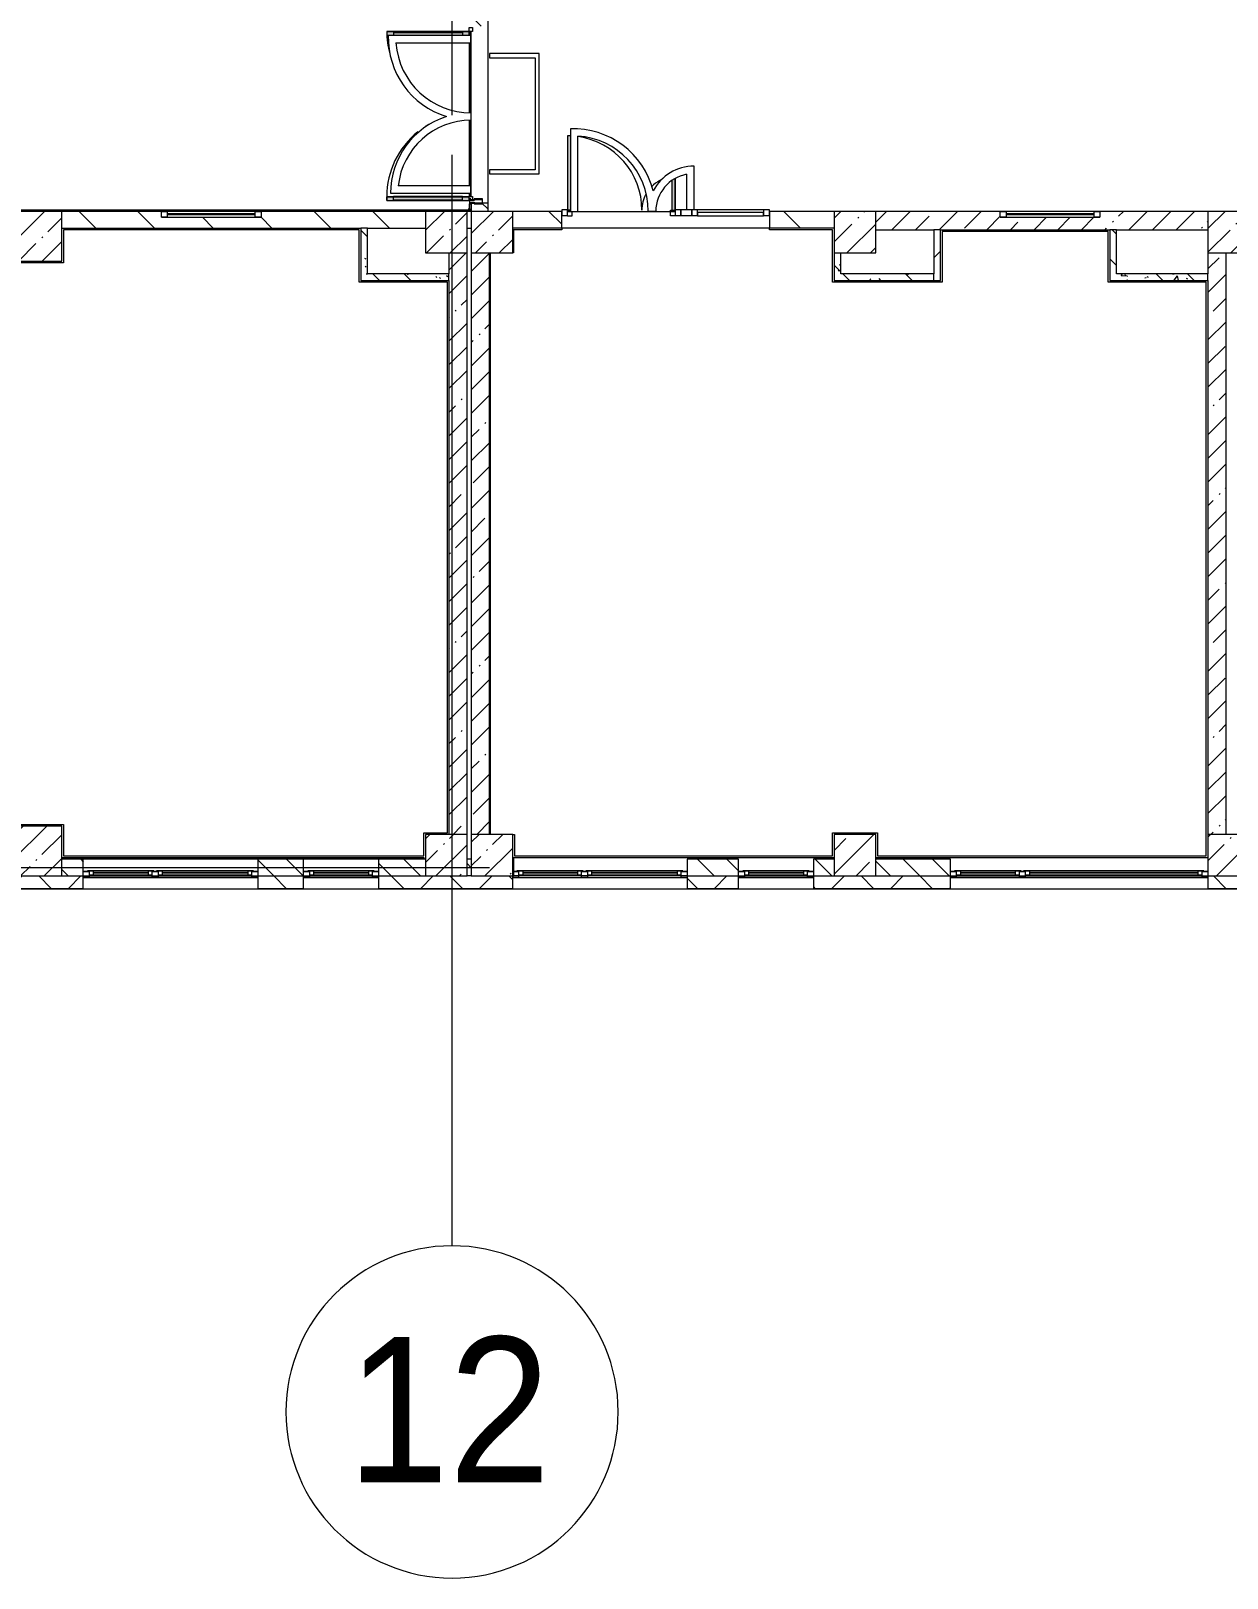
# Model space of a CAD drawing. Header units: millimetres. Extents: x 81773 to 282675, y -8553 to 29000.
# Drawn here: x 181043 to 195443, y -8553 to 10073 of the extents above; entities that cross this region are included whole.
import ezdxf

# ---------------------------------------------------------------- set-up
doc = ezdxf.new("R2010")
doc.units = ezdxf.units.MM
doc.linetypes.add('Осевая', pattern=[3175, 635, -476.25, 1587.5, -476.25])
for name, color, linetype, lineweight, true_color in [('A-DETL-GENF-6', 7, 'Continuous', 5, 0xaaaaaa), ('A-DETL-GENF-7', 7, 'Continuous', 5, 0xe2e2e2), ('A-DOOR-4', 7, 'Continuous', 5, 0xe2e2e2), ('A-DOOR-5', 7, 'Continuous', 5, 0xaaaaaa), ('A-FLOR-3', 7, 'Continuous', 5, 0xaaaaaa), ('I-WALL-6', 7, 'Continuous', 5, 0x787878)]:
    doc.layers.add(name, color=color, linetype=linetype, lineweight=lineweight, true_color=true_color)
for name, color, linetype, lineweight in [('A-GLAZ-3', 7, 'Continuous', 5), ('A-GLAZ-CURT-2', 7, 'Continuous', 5), ('A-GLAZ-CWMG-2', 7, 'Continuous', 5), ('A-WALL', 7, 'Continuous', 9), ('A-WALL-2', 7, 'Continuous', 5), ('I-WALL-4', 7, 'Continuous', 5), ('S-COLS-2', 7, 'Continuous', 5), ('Оси', 7, 'Continuous', 9), ('Оси-1', 7, 'Continuous', 20), ('Оси-2', 7, 'Осевая', 9)]:
    doc.layers.add(name, color=color, linetype=linetype, lineweight=lineweight)
doc.styles.add('Arial_1', font='arial.ttf', dxfattribs={"width": 0.9, "height": 1750})
pattern_1 = [(45, (147802.7, 0), (-285.123, 285.123), []), (45, (148087.8, 0), (-285.123, 285.123), [504.031, -100.806, 16.764, -84.042])]
pattern_2 = [(135, (147802.7, 0), (-377.171, -377.171), [533.4, -88.9, 17.78, -88.9]), (135, (147802.7, 376.94), (-377.171, -377.171), []), (50, (147802.7, 0), (637.6445, -55.7866), [66.675, -733.425]), (355, (147802.7, 0), (-123.349, 668.699), [53.34, -586.74]), (100.451, (147855.8, -4.65), (514.299, 612.908), [56.665, -623.315]), (46.184, (147802.7, 177.8), (948.776, -147.15), [100.012, -1100.137]), (96.636, (147881.8, 165.5), (830.909, 865.997), [84.998, -934.973]), (351.184, (147802.7, 177.8), (830.918, 865.988), [80.01, -880.11]), (21, (147891.6, 133.35), (530.6506, -357.928), [66.675, -733.425]), (326, (147891.6, 133.35), (216.308, 644.6585), [53.34, -586.74]), (71.451, (147935.8, 103.5), (746.9596, 286.724), [56.665, -623.315]), (37.5, (147802.7, 0), (10.8105, 295.9426), [16.764, -562.864, 16.764, -578.866, -588.962]), (37.5, (147802.7, 0), (10.8105, 295.9426), [-1175.258, 16.764, -572.198]), (7.5, (147802.7, 0), (233.8692, 350.6318), [16.764, -322.834, 16.764, -549.529, -224.472]), (7.5, (147802.7, 0), (233.8692, 350.6318), [-905.891, 16.764, -207.708]), (327.5, (147604.45, 0), (474.5678, -20.0513), [16.764, -205.486, 16.764, -676.656, -920.115]), (327.5, (147604.45, 0), (474.5678, -20.0513), [-915.67, 16.764, -903.351]), (317.5, (147515.55, 0), (518.452, 88.9934), [16.764, -272.161, 16.764, -443.738, -653.415]), (317.5, (147515.55, 0), (518.452, 88.9934), [-749.427, 16.764, -636.651])]
pattern_3 = [(135, (147802.7, 0), (-353.5534, -353.5534), [])]

# ---------------------------------------------------------------- blocks, each defined once
blk = doc.blocks.new('BSC_Колонна _Прямоугольная - 500х500-23286270-3_3_3_птичка')
at = {"layer": 'S-COLS-2'}
h = blk.add_hatch(dxfattribs=at)
h.set_pattern_fill('FP_59', color=256, style=0, pattern_type=2)
h.set_pattern_definition([(45, (-38790, -7650), (-285.123, 285.123), []), (45, (-38504.88, -7650), (-285.123, 285.123), [504.031, -100.806, 16.764, -84.042])])
h.paths.add_polyline_path([(-250, -250), (250, -250), (250, 250), (-250, 250), (-250, -229)])
for p, q in [((250, 250), (-250, 250)), ((-250, 250), (-250, -250)), ((250, -250), (250, 250)), ((-250, -250), (250, -250))]:
    blk.add_line(p, q, dxfattribs=at)
blk = doc.blocks.new('BSC_Колонна _Прямоугольная - 500х500-V99-3_3_3_птичка')
at = {"layer": 'S-COLS-2'}
h = blk.add_hatch(dxfattribs=at)
h.set_pattern_fill('FP_60', color=256, style=0, pattern_type=2)
h.set_pattern_definition([(45, (-43160, -7650), (-285.123, 285.123), []), (45, (-42874.88, -7650), (-285.123, 285.123), [504.031, -100.806, 16.764, -84.042])])
h.paths.add_polyline_path([(-250, -250), (250, -250), (250, 250), (-250, 250)])
for p, q in [((250, 250), (-250, 250)), ((-250, 250), (-250, -250)), ((250, -250), (250, 250)), ((-250, -250), (250, -250))]:
    blk.add_line(p, q, dxfattribs=at)
blk = doc.blocks.new('BSC_Колонна _Прямоугольная - 500х500-V100-3_3_3_птичка')
at = {"layer": 'S-COLS-2'}
h = blk.add_hatch(dxfattribs=at)
h.set_pattern_fill('FP_61', color=256, style=0, pattern_type=2)
h.set_pattern_definition([(45, (-47660, -7650), (-285.123, 285.123), []), (45, (-47374.88, -7650), (-285.123, 285.123), [504.031, -100.806, 16.764, -84.042])])
h.paths.add_polyline_path([(-250, -250), (250, -250), (250, 250), (-250, 250)])
for p, q in [((250, 250), (-250, 250)), ((-250, 250), (-250, -250)), ((250, -250), (250, 250)), ((-250, -250), (250, -250))]:
    blk.add_line(p, q, dxfattribs=at)
blk = doc.blocks.new('BSC_Колонна _Прямоугольная - 500х500-V105-3_3_3_птичка')
at = {"layer": 'S-COLS-2'}
h = blk.add_hatch(dxfattribs=at)
h.set_pattern_fill('FP_66', color=256, style=0, pattern_type=2)
h.set_pattern_definition([(45, (-38790, -150), (-285.123, 285.123), []), (45, (-38504.88, -150), (-285.123, 285.123), [504.031, -100.806, 16.764, -84.042])])
h.paths.add_polyline_path([(-250, -250), (250, -250), (250, 250), (-250, 250)])
for p, q in [((250, 250), (-250, 250)), ((-250, 250), (-250, -250)), ((250, -250), (250, 250)), ((-250, -250), (250, -250))]:
    blk.add_line(p, q, dxfattribs=at)
blk = doc.blocks.new('BSC_Колонна _Прямоугольная - 500х500-V106-3_3_3_птичка')
at = {"layer": 'S-COLS-2'}
h = blk.add_hatch(dxfattribs=at)
h.set_pattern_fill('FP_67', color=256, style=0, pattern_type=2)
h.set_pattern_definition([(45, (-43160, -150), (-285.123, 285.123), []), (45, (-42874.88, -150), (-285.123, 285.123), [504.031, -100.806, 16.764, -84.042])])
h.paths.add_polyline_path([(-250, -250), (250, -250), (250, 250), (-250, 250)])
for p, q in [((250, 250), (-250, 250)), ((-250, 250), (-250, -250)), ((250, -250), (250, 250)), ((-250, -250), (250, -250))]:
    blk.add_line(p, q, dxfattribs=at)
blk = doc.blocks.new('BSC_Колонна _Прямоугольная - 500х500-V107-3_3_3_птичка')
at = {"layer": 'S-COLS-2'}
h = blk.add_hatch(dxfattribs=at)
h.set_pattern_fill('FP_68', color=256, style=0, pattern_type=2)
h.set_pattern_definition([(45, (-47660, -150), (-285.123, 285.123), []), (45, (-47374.88, -150), (-285.123, 285.123), [504.031, -100.806, 16.764, -84.042])])
h.paths.add_polyline_path([(-250, -250), (250, -250), (250, 250), (-250, 250)])
for p, q in [((250, 250), (-250, 250)), ((-250, 250), (-250, -250)), ((250, -250), (250, 250)), ((-250, -250), (250, -250))]:
    blk.add_line(p, q, dxfattribs=at)
blk = doc.blocks.new('BSC_Колонна _Прямоугольная - 600х600-V123-3_3_3_птичка')
at = {"layer": 'S-COLS-2'}
h = blk.add_hatch(dxfattribs=at)
h.set_pattern_fill('FP_91', color=256, style=0, pattern_type=2)
h.set_pattern_definition([(45, (-33310, -7600), (-285.123, 285.123), []), (45, (-33024.88, -7600), (-285.123, 285.123), [504.031, -100.806, 16.764, -84.042])])
h.paths.add_polyline_path([(-300, -300), (300, -300), (300, 300), (-300, 300), (-300, -179)])
for p, q in [((300, 300), (-300, 300)), ((-300, 300), (-300, -300)), ((300, -300), (300, 300)), ((-300, -300), (300, -300))]:
    blk.add_line(p, q, dxfattribs=at)
blk = doc.blocks.new('BSC_Колонна _Прямоугольная - 600х600-V124-3_3_3_птичка')
at = {"layer": 'S-COLS-2'}
h = blk.add_hatch(dxfattribs=at)
h.set_pattern_fill('FP_92', color=256, style=0, pattern_type=2)
h.set_pattern_definition([(45, (-33310, -200), (-285.123, 285.123), []), (45, (-33024.88, -200), (-285.123, 285.123), [504.031, -100.806, 16.764, -84.042])])
h.paths.add_polyline_path([(-300, -300), (300, -300), (300, 300), (-300, 300), (-300, 121)])
for p, q in [((300, 300), (-300, 300)), ((-300, 300), (-300, -300)), ((300, -300), (300, 300)), ((-300, -300), (300, -300))]:
    blk.add_line(p, q, dxfattribs=at)
blk = doc.blocks.new('120_Окно_СКБ_2Ст - 120_Окно_СКБ_2Ст 2100х2400 _мал створка справа_-22446225-3_3_3_птичка')
at = {"layer": 'A-GLAZ-3'}
for p, q in [((-1050, -127), (-1050, -57)), ((-1050, -57), (-980, -57)), ((1050, -57), (-1050, -57)), ((-980, -127), (-1050, -127)), ((-1050, -127), (-1000, -127)), ((-980, -127), (-1000, -127)), ((-1000, -127), (-1000, -137)), ((-1000, -137), (170, -137)), ((170, -137), (-1000, -137)), ((-980, -57), (-980, -127)), ((150, -87), (-980, -87)), ((-980, -87), (-980, -127)), ((-930, -137), (-930, -87)), ((-930, -107), (100, -107)), ((100, -117), (-930, -117)), ((100, -137), (100, -87)), ((150, -127), (150, -57)), ((150, -57), (220, -57)), ((150, -127), (150, -87)), ((220, -127), (150, -127)), ((170, -127), (150, -127)), ((170, -127), (200, -127)), ((170, -137), (170, -127)), ((220, -127), (200, -127)), ((200, -127), (200, -137)), ((200, -137), (1000, -137)), ((1000, -137), (200, -137)), ((220, -57), (220, -127)), ((980, -87), (220, -87)), ((220, -87), (220, -127)), ((270, -137), (270, -87)), ((270, -107), (930, -107)), ((930, -117), (270, -117)), ((930, -137), (930, -87)), ((980, -127), (980, -57)), ((980, -57), (1050, -57)), ((980, -127), (980, -87)), ((1050, -127), (980, -127)), ((1000, -127), (980, -127)), ((1000, -127), (1050, -127)), ((1000, -137), (1000, -127)), ((1050, -57), (1050, -127))]:
    blk.add_line(p, q, dxfattribs=at)
blk = doc.blocks.new('120_Окно_СКБ_1Ст - 120_Окно_СКБ_1Ст 900х2500_h_-22445987-3_3_3_птичка')
at = {"layer": 'A-GLAZ-3'}
for p, q in [((-450, -127), (-450, -57)), ((-450, -57), (-380, -57)), ((450, -57), (-450, -57)), ((-380, -127), (-450, -127)), ((-450, -127), (-400, -127)), ((-380, -127), (-400, -127)), ((-400, -127), (-400, -137)), ((-400, -137), (400, -137)), ((400, -137), (-400, -137)), ((-380, -57), (-380, -127)), ((380, -87), (-380, -87)), ((-380, -87), (-380, -127)), ((-330, -137), (-330, -87)), ((-330, -107), (330, -107)), ((330, -117), (-330, -117)), ((330, -137), (330, -87)), ((380, -127), (380, -57)), ((380, -57), (450, -57)), ((380, -127), (380, -87)), ((450, -127), (380, -127)), ((400, -127), (380, -127)), ((400, -127), (450, -127)), ((400, -137), (400, -127)), ((450, -57), (450, -127))]:
    blk.add_line(p, q, dxfattribs=at)
blk = doc.blocks.new('120_Окно_СКБ_2Ст - 120_Окно_СКБ_2Ст 3100х2500 _мал_створка слева_ 2-V128-3_3_3_птичка')
at = {"layer": 'A-GLAZ-3'}
for p, q in [((-1550, -127), (-1550, -57)), ((-1550, -57), (-1480, -57)), ((1550, -57), (-1550, -57)), ((-1480, -127), (-1550, -127)), ((-1550, -127), (-1500, -127)), ((-1480, -127), (-1500, -127)), ((-1500, -127), (-1500, -137)), ((-1500, -137), (670, -137)), ((670, -137), (-1500, -137)), ((-1480, -57), (-1480, -127)), ((650, -87), (-1480, -87)), ((-1480, -87), (-1480, -127)), ((-1430, -137), (-1430, -87)), ((-1430, -107), (600, -107)), ((600, -117), (-1430, -117)), ((600, -137), (600, -87)), ((650, -127), (650, -57)), ((650, -57), (720, -57)), ((650, -127), (650, -87)), ((720, -127), (650, -127)), ((670, -127), (650, -127)), ((670, -127), (700, -127)), ((670, -137), (670, -127)), ((720, -127), (700, -127)), ((700, -127), (700, -137)), ((700, -137), (1500, -137)), ((1500, -137), (700, -137)), ((720, -57), (720, -127)), ((1480, -87), (720, -87)), ((720, -87), (720, -127)), ((770, -137), (770, -87)), ((770, -107), (1430, -107)), ((1430, -117), (770, -117)), ((1430, -137), (1430, -87)), ((1480, -127), (1480, -57)), ((1480, -57), (1550, -57)), ((1480, -127), (1480, -87)), ((1550, -127), (1480, -127)), ((1500, -127), (1480, -127)), ((1500, -127), (1550, -127)), ((1500, -137), (1500, -127)), ((1550, -57), (1550, -127))]:
    blk.add_line(p, q, dxfattribs=at)
blk = doc.blocks.new('120_Окно_СКБ_2Ст - 120_Окно_СКБ_2Ст 2100х2400 _мал створка справа_-V129-3_3_3_птичка')
at = {"layer": 'A-GLAZ-3'}
for p, q in [((-1050, -127), (-1050, -57)), ((-1050, -57), (-980, -57)), ((1050, -57), (-1050, -57)), ((-980, -127), (-1050, -127)), ((-1050, -127), (-1000, -127)), ((-980, -127), (-1000, -127)), ((-1000, -127), (-1000, -137)), ((-1000, -137), (170, -137)), ((170, -137), (-1000, -137)), ((-980, -57), (-980, -127)), ((150, -87), (-980, -87)), ((-980, -87), (-980, -127)), ((-930, -137), (-930, -87)), ((-930, -107), (100, -107)), ((100, -117), (-930, -117)), ((100, -137), (100, -87)), ((150, -127), (150, -57)), ((150, -57), (220, -57)), ((150, -127), (150, -87)), ((220, -127), (150, -127)), ((170, -127), (150, -127)), ((170, -127), (200, -127)), ((170, -137), (170, -127)), ((220, -127), (200, -127)), ((200, -127), (200, -137)), ((200, -137), (1000, -137)), ((1000, -137), (200, -137)), ((220, -57), (220, -127)), ((980, -87), (220, -87)), ((220, -87), (220, -127)), ((270, -137), (270, -87)), ((270, -107), (930, -107)), ((930, -117), (270, -117)), ((930, -137), (930, -87)), ((980, -127), (980, -57)), ((980, -57), (1050, -57)), ((980, -127), (980, -87)), ((1050, -127), (980, -127)), ((1000, -127), (980, -127)), ((1000, -127), (1050, -127)), ((1000, -137), (1000, -127)), ((1050, -57), (1050, -127))]:
    blk.add_line(p, q, dxfattribs=at)
blk = doc.blocks.new('BSC_Колонна _Прямоугольная - 500х500-V154-3_3_3_птичка')
at = {"layer": 'S-COLS-2'}
h = blk.add_hatch(dxfattribs=at)
h.set_pattern_fill('FP_114', color=256, style=0, pattern_type=2)
h.set_pattern_definition([(45, (-38240, -150), (-285.123, 285.123), []), (45, (-37954.88, -150), (-285.123, 285.123), [504.031, -100.806, 16.764, -84.042])])
h.paths.add_polyline_path([(-250, -250), (250, -250), (250, 250), (-250, 250), (-250, 171)])
for p, q in [((250, 250), (-250, 250)), ((-250, 250), (-250, -250)), ((250, -250), (250, 250)), ((-250, -250), (250, -250))]:
    blk.add_line(p, q, dxfattribs=at)
blk = doc.blocks.new('BSC_Колонна _Прямоугольная - 500х500-V155-3_3_3_птичка')
at = {"layer": 'S-COLS-2'}
h = blk.add_hatch(dxfattribs=at)
h.set_pattern_fill('FP_115', color=256, style=0, pattern_type=2)
h.set_pattern_definition([(45, (-38240, -7650), (-285.123, 285.123), []), (45, (-37954.88, -7650), (-285.123, 285.123), [504.031, -100.806, 16.764, -84.042])])
h.paths.add_polyline_path([(-238, -250), (250, -250), (250, 250), (-250, 250), (-250, -250)])
for p, q in [((250, 250), (-250, 250)), ((-250, 250), (-250, -250)), ((250, -250), (250, 250)), ((-250, -250), (250, -250))]:
    blk.add_line(p, q, dxfattribs=at)
blk = doc.blocks.new('120_Окно_СКБ_1Ст - 120_Окно_СКБ_1Ст 400х1200 EI30-24228909-3_3_3_птичка')
at = {"layer": 'A-GLAZ-3'}
for p, q in [((-600, 30), (-600, 100)), ((-600, 100), (-530, 100)), ((600, 100), (-600, 100)), ((-530, 30), (-600, 30)), ((-600, 30), (600, 30)), ((-530, 100), (-530, 30)), ((530, 70), (-530, 70)), ((530, 60), (-530, 60)), ((530, 30), (530, 100)), ((530, 100), (600, 100)), ((600, 30), (530, 30)), ((600, 100), (600, 30))]:
    blk.add_line(p, q, dxfattribs=at)
blk = doc.blocks.new('Прямоугольный импост - 50 x 70 мм-V258-3_3_3_птичка')
at = {"layer": 'A-GLAZ-CWMG-2'}
for p, q in [((-70, 35), (0, 35)), ((-70, -35), (-70, 35)), ((0, 35), (0, -35)), ((0, -35), (-70, -35))]:
    blk.add_line(p, q, dxfattribs=at)
blk = doc.blocks.new('Дверь_Витражная_остекление_ - ДВН_ДАО_Главный вход_1200 в свету-V261-3_3_3_птичка')
at = {"layer": 'A-DOOR-4'}
for points in [[(-647, 30), (-613, 35), (-613, 925), (-647, 922), (-647, 35)], [(647, 30), (647, 410), (607, 378), (607, 30)]]:
    blk.add_hatch(color=256, dxfattribs=at).paths.add_polyline_path(points)
at = {"layer": 'A-DETL-GENF-6'}
for p, q in [((-613, 925), (-647, 925)), ((-647, 925), (-647, 35)), ((607, 385), (607, 30)), ((647, 35), (647, 410)), ((-647, 30), (-613, 30)), ((-613, 30), (-647, 30)), ((-592, -40), (-592, 15)), ((592, -40), (592, 30)), ((592, 30), (647, 30)), ((607, 30), (647, 30)), ((-647, -40), (-592, -40)), ((647, -40), (592, -40))]:
    blk.add_line(p, q, dxfattribs=at)
at = {"layer": 'A-DOOR-5'}
for p, q in [((-647, 925), (-647, 35)), ((647, 410), (647, 35))]:
    blk.add_line(p, q, dxfattribs=at)
for centre, radius, start, end in [((-647, 30), 895, 87.7864, 90), ((-647, 30), 895, 360, 81.929), ((647, 30), 400, 117.1206, 134.5389), ((647, 30), 400, 151.213, 180)]:
    blk.add_arc(centre, radius, start, end, dxfattribs=at)
blk = doc.blocks.new('Системная панель - Стемалит - 40мм-32257327-3_3_3_птичка')
at = {"layer": 'A-GLAZ-CURT-2'}
for p, q in [((65, 35), (-65, 35)), ((-65, 35), (-65, -35)), ((65, -35), (65, 35)), ((-65, -35), (65, -35))]:
    blk.add_line(p, q, dxfattribs=at)
blk = doc.blocks.new('Прямоугольный импост - 50 x 70 мм-31687886-3_3_3_птичка')
at = {"layer": 'A-GLAZ-CWMG-2'}
for p, q in [((-35, 35), (35, 35)), ((-35, -35), (-35, 35)), ((35, 35), (35, -35)), ((35, -35), (-35, -35))]:
    blk.add_line(p, q, dxfattribs=at)
blk = doc.blocks.new('Прямоугольный импост - 50 x 70 мм-31701779-3_3_3_птичка')
at = {"layer": 'A-GLAZ-CWMG-2'}
for p, q in [((0, 35), (-70, 35)), ((-70, 35), (-70, -35)), ((0, -35), (0, 35)), ((-70, -35), (0, -35))]:
    blk.add_line(p, q, dxfattribs=at)
blk = doc.blocks.new('Системная панель - Стекло - 40мм-V262-3_3_3_птичка')
at = {"layer": 'A-GLAZ-CURT-2'}
for p, q in [((397.5, 0), (-397.5, 0)), ((-397.5, 0), (-397.5, -40)), ((397.5, -40), (397.5, 0)), ((-397.5, -40), (397.5, -40))]:
    blk.add_line(p, q, dxfattribs=at)
blk = doc.blocks.new('Прямоугольный импост - 50 x 70 мм-31702100-3_3_3_птичка')
at = {"layer": 'A-GLAZ-CWMG-2'}
for p, q in [((-35, 35), (35, 35)), ((-35, -35), (-35, 35)), ((35, 35), (35, -35)), ((35, -35), (-35, -35))]:
    blk.add_line(p, q, dxfattribs=at)
blk = doc.blocks.new('Прямоугольный импост - 50 x 70 мм-31720914-3_3_3_птичка')
at = {"layer": 'A-GLAZ-CWMG-2'}
blk.add_line((32940, 7920), (32145, 7920), dxfattribs=at)
blk = doc.blocks.new('Прямоугольный импост - Импост структурный с накладкой - 160мм Темный-31239214-3_3_3_птичка')
at = {"layer": 'A-GLAZ-CWMG-2'}
for p, q in [((-50, 0), (-50, 17)), ((-50, 17), (0, 17)), ((-40, 0), (-50, 0)), ((-40, -40), (-40, 0)), ((0, 0), (-10, 0)), ((-10, 0), (-10, -40)), ((0, 17), (0, 0)), ((-50, -140), (-50, -40)), ((-50, -40), (-40, -40)), ((0, -140), (-50, -140)), ((-10, -40), (0, -40)), ((0, -40), (0, -140))]:
    blk.add_line(p, q, dxfattribs=at)
blk = doc.blocks.new('Дверь_Витражная_остекление_ - ДВН_ДАО_Главный вход_1800 в свету 5-32258809-3_3_3_птичка')
at = {"layer": 'A-DETL-GENF-7'}
for points in [[(-947.5, -534.2), (-947.5, -20), (-992.5, -20), (-992.5, -1012.5), (-947.5, -1012.5)], [(1042.5, -1012.5), (1042.5, -20), (997.5, -20), (997.5, -1012.5)]]:
    blk.add_hatch(color=256, dxfattribs=at).paths.add_polyline_path(points)
at = {"layer": 'A-DETL-GENF-6'}
for p, q in [((-947.5, -20), (-992.5, -20)), ((-992.5, -1012.5), (-992.5, -20)), ((-947.5, -20), (-992.5, -20)), ((-992.5, -20), (-992.5, -1012.5)), ((-992.5, -100), (-947.5, -100)), ((-982.5, -932.5), (-982.5, -100)), ((-947.5, -1012.5), (-947.5, -20)), ((-947.5, -1012.5), (-947.5, -20)), ((988.5, -932.5), (988.5, -100)), ((997.5, -1012.5), (997.5, -20)), ((997.5, -20), (997.5, -1012.5)), ((1042.5, -100), (997.5, -100)), ((1032.5, -932.5), (1032.5, -100)), ((1042.5, -1012.5), (1042.5, -20)), ((1042.5, -1012.5), (1042.5, -20)), ((-992.5, -932.5), (-947.5, -932.5)), ((-992.5, -1012.5), (-947.5, -1012.5)), ((-992.5, -1012.5), (-947.5, -1012.5)), ((1042.5, -932.5), (997.5, -932.5)), ((1042.5, -1012.5), (997.5, -1012.5)), ((997.5, -1012.5), (1042.5, -1012.5))]:
    blk.add_line(p, q, dxfattribs=at)
at = {"layer": 'A-DOOR-5'}
for p, q in [((-1042.5, 20), (-992.5, 20)), ((-1042.5, -20), (-1042.5, 20)), ((-992.5, 20), (-992.5, -20)), ((992.5, 20), (1042.5, 20)), ((992.5, -20), (992.5, 20)), ((1042.5, 20), (1042.5, -20)), ((-992.5, -20), (-1042.5, -20)), ((-992.5, -1012.5), (-992.5, -20)), ((992.5, -1012.5), (992.5, -20)), ((1042.5, -20), (992.5, -20))]:
    blk.add_line(p, q, dxfattribs=at)
for centre, start, end in [((992.5, -20), 208.98841, 212.15997), ((992.5, -20), 218.4779, 270), ((-992.5, -20), 270, 285.59895)]:
    blk.add_arc(centre, 992.5, start, end, dxfattribs=at)
blk = doc.blocks.new('Прямоугольный импост - Импост структурный с накладкой - 160мм Темный-31915521-3_3_3_птичка')
at = {"layer": 'A-GLAZ-CWMG-2'}
for p, q in [((-25, 0), (-25, 17)), ((-25, 17), (25, 17)), ((-15, 0), (-25, 0)), ((-15, -40), (-15, 0)), ((25, 0), (15, 0)), ((15, 0), (15, -40)), ((25, 17), (25, 0)), ((-25, -140), (-25, -40)), ((-25, -40), (-15, -40)), ((25, -140), (-25, -140)), ((15, -40), (25, -40)), ((25, -40), (25, -140))]:
    blk.add_line(p, q, dxfattribs=at)
blk = doc.blocks.new('120_Окно_СКБ_1Ст - 120_Окно_СКБ_1Ст 400х1200 EI30-24228621-3_3_3_птичка')
at = {"layer": 'A-GLAZ-3'}
for p, q in [((-600, 40), (-600, 110)), ((-600, 110), (-530, 110)), ((600, 110), (-600, 110)), ((-530, 40), (-600, 40)), ((-600, 40), (600, 40)), ((-530, 110), (-530, 40)), ((530, 80), (-530, 80)), ((530, 70), (-530, 70)), ((530, 40), (530, 110)), ((530, 110), (600, 110)), ((600, 40), (530, 40)), ((600, 110), (600, 40))]:
    blk.add_line(p, q, dxfattribs=at)
blk = doc.blocks.new('Ось сетки - D8-29747960-3_3_3_птичка')
at = {"layer": 'Оси-1'}
for start, end in [(360, 180), (180, 360)]:
    blk.add_arc((0, 0), 4, start, end, dxfattribs=at)

msp = doc.modelspace()

# ---------------------------------------------------------------- hatches: boundary and pattern name
at = {"layer": 'A-WALL-2'}
h = msp.add_hatch(dxfattribs=at)
h.set_pattern_fill('FP_82', color=256, style=0, pattern_type=2)
h.set_pattern_definition([(135, (147802.7, 0), (-176.7767, -176.7767), [])])
h.paths.add_polyline_path([(212962.7, -100), (213212.7, -100), (213212.7, 100), (212962.7, 100)])
h.paths.add_polyline_path([(203312.7, -100), (203312.7, 100), (202562.7, 100), (202562.7, -100), (202759.2, -100)])
h.paths.add_polyline_path([(204712.7, -100), (205612.7, -100), (205612.7, 100), (204712.7, 100), (204712.7, -52.2)])
h.paths.add_polyline_path([(212062.7, -100), (212062.7, 100), (211512.7, 100), (211512.7, -100)])
h.paths.add_polyline_path([(209212.7, -100), (209412.7, -100), (209412.7, 100), (209212.7, 100), (209212.7, 42.9)])
h.paths.add_polyline_path([(198812.7, -100), (198812.7, 100), (198062.7, 100), (198062.7, -100), (198520.6, -100)])
h.paths.add_polyline_path([(190462.7, -100), (190712.7, -100), (190712.7, 100), (190462.7, 100)])
h.paths.add_polyline_path([(189562.7, -100), (189562.7, 100), (188942.7, 100), (188942.7, -100)])
h.paths.add_polyline_path([(191212.7, -100), (192112.7, -100), (192112.7, 100), (191212.7, 100), (191212.7, -9.1)])
h.paths.add_polyline_path([(200212.7, -100), (200462.7, -100), (200462.7, 100), (200212.7, 100), (200212.7, 33.3)])
h.paths.add_polyline_path([(195962.7, -100), (195962.7, 100), (195712.7, 100), (195712.7, -100)])
h.paths.add_polyline_path([(185792.7, -100), (185792.7, 100), (185225.7, 100), (185225.7, -100)])
h.paths.add_polyline_path([(186342.7, -100), (186342.7, 100), (186292.7, 100), (186292.7, -100)])
h.paths.add_polyline_path([(184215, -100), (184325.7, -100), (184325.7, 100), (183772.7, 100), (183772.7, -100)])
h.paths.add_polyline_path([(181565.8, -100), (181672.7, -100), (181672.7, 100), (181412.7, 100), (181412.7, -100)])
h.paths.add_polyline_path([(179446.5, -100), (179912.7, -100), (179912.7, 100), (178685.5, 100), (178685.5, -100)])
h.paths.add_polyline_path([(177785.5, -100), (177785.5, 100), (177612.4, 100), (177612.4, -100)])
h.paths.add_polyline_path([(167162.7, -100), (168512.7, -100), (168512.7, 100), (167162.7, 100)])
h.paths.add_polyline_path([(174148.1, -100), (174212.4, -100), (174212.4, 100), (173962.7, 100), (173962.7, -100)])
h.paths.add_polyline_path([(173362.7, -100), (173362.7, 100), (172612.7, 100), (172612.7, -100), (173088.4, -100)])
h.paths.add_polyline_path([(170512.7, -100), (170512.7, 100), (170312.7, 100), (170312.7, -100)])
h.paths.add_polyline_path([(169712.7, -100), (169712.7, 100), (169412.7, 100), (169412.7, -100)])
h.paths.add_polyline_path([(163412.7, -100), (163412.7, 100), (162662.7, 100), (162662.7, -100)])
h.paths.add_polyline_path([(164312.7, -100), (165062.7, -100), (165062.7, 100), (164312.7, 100)])
h.paths.add_polyline_path([(159812.7, -100), (159962.7, -100), (159962.7, 100), (159812.7, 100)])
h.paths.add_polyline_path([(158253, -100), (158912.7, -100), (158912.7, 100), (158162.4, 100), (158162.4, -100)])
h.paths.add_polyline_path([(154632.7, -100), (155462.7, -100), (155462.7, 100), (154632.7, 100)])
h = msp.add_hatch(dxfattribs=at)
h.set_pattern_fill('FP_84', color=256, style=0, pattern_type=2)
h.set_pattern_definition([(45, (147802.7, 0), (-353.5534, 353.5534), []), (135, (147802.7, 0), (-353.5534, -353.5534), [])])
h.paths.add_polyline_path([(202759.2, -250), (203312.7, -250), (203312.7, -100), (202562.7, -100), (202562.7, -250)])
h.paths.add_polyline_path([(204429.8, -250), (204429.8, -100), (204212.7, -100), (204212.7, -250)])
h.paths.add_polyline_path([(188942.7, -250), (189562.7, -250), (189562.7, -100), (188942.7, -100)])
h.paths.add_polyline_path([(192112.7, -250), (192112.7, -100), (190462.7, -100), (190462.7, -250), (191212.7, -250)])
h.paths.add_polyline_path([(198812.7, -250), (198812.7, -100), (198062.7, -100), (198062.7, -250), (198520.6, -250)])
h.paths.add_polyline_path([(200212.7, -250), (200462.7, -250), (200462.7, -100), (199712.7, -100), (199712.7, -250)])
h.paths.add_polyline_path([(195212.7, -250), (195962.7, -250), (195962.7, -100), (195212.7, -100)])
h.paths.add_polyline_path([(184215, -250), (184325.7, -250), (184325.7, -100), (183772.7, -100), (183772.7, -250)])
h.paths.add_polyline_path([(185225.7, -250), (186842.7, -250), (186842.7, -100), (185225.7, -100)])
h.paths.add_polyline_path([(181565.8, -250), (181672.7, -250), (181672.7, -100), (180812.7, -100), (180812.7, -250), (181036, -250)])
h.paths.add_polyline_path([(179446.5, -250), (179912.7, -250), (179912.7, -100), (178685.5, -100), (178685.5, -250)])
h.paths.add_polyline_path([(177785.5, -250), (177785.5, -100), (177012.4, -100), (177012.4, -250), (177327.1, -250)])
h.paths.add_polyline_path([(168512.7, -250), (168512.7, -100), (167162.7, -100), (167162.7, -250), (167790.1, -250)])
h.paths.add_polyline_path([(169909.4, -250), (170512.7, -250), (170512.7, -100), (169412.7, -100), (169412.7, -250)])
h.paths.add_polyline_path([(172612.7, -250), (174212.4, -250), (174212.4, -100), (172612.7, -100)])
h.paths.add_polyline_path([(162662.7, -250), (163412.7, -250), (163412.7, -100), (162662.7, -100)])
h.paths.add_polyline_path([(164312.7, -250), (165062.7, -250), (165062.7, -100), (164312.7, -100)])
h.paths.add_polyline_path([(151532.7, -250), (151532.7, -100), (147542.7, -100), (147542.7, -250), (151365.1, -250)])
h.paths.add_polyline_path([(158912.7, -250), (158912.7, -100), (158162.4, -100), (158162.4, -250), (158253, -250)])
h.paths.add_polyline_path([(154632.7, -250), (156062.4, -250), (156062.4, -100), (154632.7, -100)])
h.paths.add_polyline_path([(160562.7, -250), (160562.7, -100), (159812.7, -100), (159812.7, -250), (160372.4, -250)])
at = {"layer": 'I-WALL-4'}
h = msp.add_hatch(dxfattribs=at)
h.set_pattern_fill('FP_83', color=256, style=0, pattern_type=2)
h.set_pattern_definition(pattern_3)
h.paths.add_polyline_path([(186342.7, 7900), (186542.7, 7900), (186542.7, 8000), (186342.7, 8000)])
h.paths.add_polyline_path([(186542.7, 10130), (186542.7, 10230), (186342.7, 10230), (186342.7, 10130)])
h = msp.add_hatch(dxfattribs=at)
h.set_pattern_fill('FP_83', color=256, style=0, pattern_type=2)
h.set_pattern_definition(pattern_3)
h.paths.add_polyline_path([(190043.2, 7700), (190712.7, 7700), (190712.7, 7900), (189932.7, 7900), (189932.7, 7700)])
h.paths.add_polyline_path([(181412.7, 7700), (185792.7, 7700), (185792.7, 7900), (183812.7, 7900), (183812.7, 7830), (182612.7, 7830), (182612.7, 7900), (181412.7, 7900), (181412.7, 7871.4)])
h.paths.add_polyline_path([(186864.2, 7700), (187432.7, 7700), (187432.7, 7900), (186842.7, 7900), (186842.7, 7700)])
h.paths.add_polyline_path([(186334.3, 7700), (186342.7, 7700), (186342.7, 7900), (186292.7, 7900), (186292.7, 7700)])
h.paths.add_polyline_path([(177612.4, 7700), (178312.7, 7700), (178312.7, 7900), (177612.4, 7900), (177612.4, 7857.2)])
h = msp.add_hatch(dxfattribs=at)
h.set_pattern_fill('FP_80', color=256, style=0, pattern_type=2)
h.set_pattern_definition(pattern_1)
h.paths.add_polyline_path([(194281.9, 7680), (195212.7, 7680), (195212.7, 7900), (193912.7, 7900), (193912.7, 7830), (192712.7, 7830), (192712.7, 7900), (191212.7, 7900), (191212.7, 7680), (194112.7, 7680)])
h = msp.add_hatch(dxfattribs=at)
h.set_pattern_fill('FP_85', color=256, style=0, pattern_type=2)
h.set_pattern_definition([(45, (147802.7, 0), (-176.7767, 176.7767), [])])
h.paths.add_polyline_path([(191992.7, 7070), (191992.7, 7680), (191912.7, 7680), (191912.7, 7070)])
h = msp.add_hatch(dxfattribs=at)
h.set_pattern_fill('FP_80', color=256, style=0, pattern_type=2)
h.set_pattern_definition(pattern_1)
h.paths.add_polyline_path([(186283.2, 400), (186292.7, 400), (186292.7, 7400), (186072.7, 7400), (186072.7, 400)])
h = msp.add_hatch(dxfattribs=at)
h.set_pattern_fill('FP_80', color=256, style=0, pattern_type=2)
h.set_pattern_definition(pattern_1)
h.paths.add_polyline_path([(186342.7, 400), (186562.7, 400), (186562.7, 7400), (186342.7, 7400), (186342.7, 912.3)])
h = msp.add_hatch(dxfattribs=at)
h.set_pattern_fill('FP_80', color=256, style=0, pattern_type=2)
h.set_pattern_definition(pattern_1)
h.paths.add_polyline_path([(195432.7, 400), (195432.7, 7400), (195212.7, 7400), (195212.7, 400), (195423.2, 400)])
at = {"layer": 'I-WALL-6'}
h = msp.add_hatch(dxfattribs=at)
h.set_pattern_fill('FP_88', color=256, style=0, pattern_type=2)
h.set_pattern_definition(pattern_2)
h.paths.add_polyline_path([(185092.7, 7150), (185092.7, 7700), (185012.7, 7700), (185012.7, 7150)])
h = msp.add_hatch(dxfattribs=at)
h.set_pattern_fill('FP_88', color=256, style=0, pattern_type=2)
h.set_pattern_definition(pattern_2)
h.paths.add_polyline_path([(194112.7, 7070), (194112.7, 7680), (194032.7, 7680), (194032.7, 7070)])
h = msp.add_hatch(dxfattribs=at)
h.set_pattern_fill('FP_88', color=256, style=0, pattern_type=2)
h.set_pattern_definition(pattern_2)
h.paths.add_polyline_path([(190792.7, 7150), (190792.7, 7400), (190712.7, 7400), (190712.7, 7150)])
h = msp.add_hatch(dxfattribs=at)
h.set_pattern_fill('FP_88', color=256, style=0, pattern_type=2)
h.set_pattern_definition(pattern_2)
h.paths.add_polyline_path([(186072.7, 7070), (186072.7, 7150), (185012.7, 7150), (185012.7, 7070), (185804.5, 7070)])
h = msp.add_hatch(dxfattribs=at)
h.set_pattern_fill('FP_88', color=256, style=0, pattern_type=2)
h.set_pattern_definition(pattern_2)
h.paths.add_polyline_path([(191912.7, 7070), (191912.7, 7150), (190712.7, 7150), (190712.7, 7070)])
h = msp.add_hatch(dxfattribs=at)
h.set_pattern_fill('FP_88', color=256, style=0, pattern_type=2)
h.set_pattern_definition(pattern_2)
h.paths.add_polyline_path([(195212.7, 7070), (195212.7, 7150), (194112.7, 7150), (194112.7, 7070), (194281.9, 7070)])

# ---------------------------------------------------------------- linework, layer by layer
at = {"layer": 'A-FLOR-3'}
for p, q in [((186322.2, 10065), (186322.2, 10018)), ((186322.7, 10018), (186322.7, 10065)), ((186339.7, 10018), (185345, 10018)), ((185437, 9928), (186339.7, 9928)), ((186322.2, 9928), (186322.2, 9088.1)), ((186322.7, 9088.1), (186322.7, 9928)), ((186339.7, 9928), (186339.7, 10018)), ((187162.7, 9799.8), (186562.7, 9799.8)), ((186562.7, 9799.8), (186562.7, 9749.8)), ((186562.7, 9749.8), (187112.7, 9749.8)), ((187112.7, 9749.8), (187112.7, 8401.7)), ((187162.7, 8351.7), (187162.7, 9799.8)), ((186322.2, 8995.9), (186322.2, 8207.6)), ((186322.7, 8207.6), (186322.7, 8995.9)), ((186342.7, 8997), (186342.7, 9087)), ((187536.7, 8894.4), (187536.7, 7900)), ((187626.7, 7900), (187626.7, 8806.8)), ((187112.7, 8401.7), (186562.7, 8401.7)), ((186562.7, 8401.7), (186562.7, 8351.7)), ((189026.9, 7920), (189026.9, 8443.9)), ((186339.7, 8207.6), (185465.3, 8207.6)), ((186339.7, 8117.6), (186339.7, 8207.6)), ((186562.7, 8351.7), (187162.7, 8351.7)), ((188936.9, 8346.4), (188936.9, 7920)), ((185370.7, 8117.6), (186339.7, 8117.6)), ((186322.2, 8117.6), (186322.2, 8080)), ((186322.7, 8080), (186322.7, 8117.6)), ((180812.7, 7920), (186312.2, 7920)), ((186322.2, 7991.2), (186322.2, 7931)), ((186322.2, 7911), (186322.2, 7900)), ((186322.7, 7931), (186322.7, 7990.6)), ((187536.7, 7900), (187626.7, 7900)), ((188475.3, 7903.5), (188565.4, 7903.5)), ((184992.7, 7680), (181432.7, 7680)), ((181432.7, 7680), (181432.7, 7280)), ((184992.7, 7050), (184992.7, 7680)), ((187432.7, 7680), (186852.7, 7680)), ((186852.7, 7680), (186852.7, 7400)), ((187432.7, 7700), (187432.7, 7680)), ((189932.7, 7680), (189932.7, 7700)), ((190692.7, 7680), (189932.7, 7680)), ((190692.7, 7050), (190692.7, 7680)), ((194012.7, 7660), (192012.7, 7660)), ((192012.7, 7660), (192012.7, 7050)), ((194012.7, 7050), (194012.7, 7660)), ((181432.7, 7280), (180812.7, 7280)), ((186572.7, 7400), (186572.7, 400)), ((186852.7, 7400), (186842.7, 7400)), ((186057.7, 7050), (184992.7, 7050)), ((186057.7, 420), (186057.7, 7050)), ((192012.7, 7050), (190692.7, 7050)), ((195192.7, 7050), (194012.7, 7050)), ((195192.7, 140), (195192.7, 7050)), ((180792.7, 520), (181432.7, 520)), ((181432.7, 520), (181432.7, 140)), ((185772.7, 140), (185772.7, 420)), ((185772.7, 420), (186057.7, 420)), ((186842.7, 400), (186862.7, 400)), ((186862.7, 400), (186862.7, 140)), ((190692.7, 140), (190692.7, 420)), ((190692.7, 420), (191232.7, 420)), ((191232.7, 420), (191232.7, 140)), ((181432.7, 140), (185772.7, 140)), ((186862.7, 140), (190692.7, 140)), ((191232.7, 140), (195192.7, 140))]:
    msp.add_line(p, q, dxfattribs=at)
for centre, radius, start, end in [((186339.7, 9992), 995, 178.50265, 252.82384), ((186339.7, 9992), 905, 184.05524, 270.18994), ((186339.7, 8118), 969, 107.65196, 180.02266), ((186339.7, 8118), 879, 89.80445, 174.14835), ((187570.4, 7900), 995, 14.33829, 91.93805), ((187570.3, 7903.5), 905, 360, 86.42904), ((189019.4, 7900), 544, 89.21005, 153.06648), ((189019.4, 7900), 454, 100.46985, 179.55829)]:
    msp.add_arc(centre, radius, start, end, dxfattribs=at)
at = {"layer": 'A-WALL'}
for p, q in [((185092.7, 7700), (185012.7, 7700)), ((191992.7, 7680), (191912.7, 7680)), ((194112.7, 7680), (194032.7, 7680)), ((186072.7, 7070), (186072.7, 7150)), ((191912.7, 7070), (191912.7, 7150)), ((195212.7, 7070), (195212.7, 7150)), ((181412.7, -100), (181672.7, -100)), ((183772.7, -100), (184325.7, -100)), ((185225.7, -100), (185792.7, -100)), ((186342.7, -100), (186292.7, -100)), ((188942.7, -100), (189562.7, -100)), ((190462.7, -100), (190712.7, -100)), ((191212.7, -100), (192112.7, -100)), ((180812.7, -250), (181672.7, -250)), ((180812.7, -253), (181672.7, -253)), ((183772.7, -250), (184325.7, -250)), ((183772.7, -253), (184325.7, -253)), ((185225.7, -250), (186842.7, -250)), ((185225.7, -253), (186842.7, -253)), ((188942.7, -250), (189562.7, -250)), ((188942.7, -253), (189562.7, -253)), ((190462.7, -250), (192112.7, -250)), ((190462.7, -253), (192112.7, -253)), ((195212.7, -250), (195962.7, -250)), ((195212.7, -253), (195962.7, -253))]:
    msp.add_line(p, q, dxfattribs=at)
at = {"layer": 'A-WALL-2'}
for p, q in [((186332.2, 7931), (186312.2, 7931)), ((186312.2, 7931), (186312.2, 7911)), ((186312.2, 7911), (186332.2, 7911)), ((186332.2, 7911), (186332.2, 7931)), ((181672.7, 100), (181412.7, 100)), ((181672.7, -258), (181672.7, 100)), ((184325.7, 100), (183772.7, 100)), ((183772.7, 100), (183772.7, -258)), ((184325.7, -258), (184325.7, 100)), ((185792.7, 100), (185225.7, 100)), ((185225.7, 100), (185225.7, -258)), ((186342.7, 100), (186292.7, 100)), ((189562.7, 100), (188942.7, 100)), ((188942.7, 100), (188942.7, -258)), ((189562.7, -258), (189562.7, 100)), ((190712.7, 100), (190462.7, 100)), ((190462.7, 100), (190462.7, -258)), ((192112.7, 100), (191212.7, 100)), ((192112.7, -258), (192112.7, 100)), ((181672.7, -100), (183772.7, -100)), ((184325.7, -100), (185225.7, -100)), ((186842.7, -258), (186842.7, -100)), ((186842.7, -100), (186852.7, -100)), ((189562.7, -100), (190462.7, -100)), ((192112.7, -100), (195212.7, -100)), ((195212.7, -100), (195212.7, -258)), ((184325.7, -258), (169412.7, -258)), ((198812.7, -258), (184325.7, -258))]:
    msp.add_line(p, q, dxfattribs=at)
at = {"layer": 'I-WALL-4'}
for p, q in [((186342.7, 9087), (186342.7, 10065)), ((186542.7, 10230), (186542.7, 7900)), ((186342.7, 8080), (186342.7, 8997)), ((182612.7, 7900), (181412.7, 7900)), ((185792.7, 7900), (183812.7, 7900)), ((186342.7, 7900), (186292.7, 7900)), ((186542.7, 8000), (186342.7, 8000)), ((186342.7, 8000), (186342.7, 7900)), ((187432.7, 7900), (186842.7, 7900)), ((187432.7, 7700), (187432.7, 7900)), ((187502.7, 7900), (187536.7, 7900)), ((187626.7, 7900), (188797.7, 7900)), ((190712.7, 7900), (189932.7, 7900)), ((189932.7, 7900), (189932.7, 7700)), ((192712.7, 7900), (191212.7, 7900)), ((195212.7, 7900), (193912.7, 7900)), ((181412.7, 7700), (185012.7, 7700)), ((185012.7, 7700), (185012.7, 7070)), ((185092.7, 7150), (185092.7, 7700)), ((185092.7, 7700), (185792.7, 7700)), ((186292.7, 7700), (186342.7, 7700)), ((190712.7, 7700), (186842.7, 7700)), ((191212.7, 7680), (191912.7, 7680)), ((191912.7, 7680), (191912.7, 7150)), ((191992.7, 7070), (191992.7, 7680)), ((191992.7, 7680), (194032.7, 7680)), ((194032.7, 7680), (194032.7, 7070)), ((194112.7, 7150), (194112.7, 7680)), ((194112.7, 7680), (195212.7, 7680)), ((186072.7, 7400), (186072.7, 7150)), ((186292.7, 400), (186292.7, 7400)), ((186342.7, 7400), (186342.7, 400)), ((186562.7, 400), (186562.7, 7400)), ((190712.7, 7400), (190712.7, 7070)), ((190792.7, 7150), (190792.7, 7400)), ((195212.7, 7400), (195212.7, 7150)), ((195432.7, 400), (195432.7, 7400)), ((186072.7, 7150), (185092.7, 7150)), ((191912.7, 7150), (190792.7, 7150)), ((195212.7, 7150), (194112.7, 7150)), ((185012.7, 7070), (186072.7, 7070)), ((186072.7, 7070), (186072.7, 400)), ((190712.7, 7070), (191992.7, 7070)), ((194032.7, 7070), (195212.7, 7070)), ((195212.7, 7070), (195212.7, 400)), ((181412.7, 120), (185772.7, 120)), ((181432.7, 100), (181432.7, 120)), ((183772.7, 100), (181672.7, 100)), ((185225.7, 100), (184325.7, 100)), ((185772.7, 120), (185772.7, 100)), ((186852.7, 120), (190712.7, 120)), ((186852.7, 120), (186852.7, -100)), ((191212.7, 120), (195212.7, 120)), ((188942.7, -100), (186852.7, -100))]:
    msp.add_line(p, q, dxfattribs=at)
at = {"layer": 'Оси'}
for p, q in [((186112.7, -4552.8), (186112.7, 7947.2)), ((174062.7, 0), (186562.7, 0))]:
    msp.add_line(p, q, dxfattribs=at)
at = {"layer": 'Оси-2'}
msp.add_line((186112.7, 7947.2), (186112.7, 11277.7), dxfattribs=at)

# ---------------------------------------------------------------- block references
at = {"layer": 'A-DOOR-5', "rotation": 269.9999999999999}
msp.add_blockref('Дверь_Витражная_остекление_ - ДВН_ДАО_Главный вход_1800 в свету 5-32258809-3_3_3_птичка', (186338.7, 9072.5), dxfattribs=at)
at = {"layer": 'A-DOOR-5'}
msp.add_blockref('Дверь_Витражная_остекление_ - ДВН_ДАО_Главный вход_1200 в свету-V261-3_3_3_птичка', (188150.2, 7885), dxfattribs=at)
at = {"layer": 'A-GLAZ-3'}
for name, p in [('120_Окно_СКБ_1Ст - 120_Окно_СКБ_1Ст 400х1200 EI30-24228909-3_3_3_птичка', (183212.7, 7800)), ('120_Окно_СКБ_1Ст - 120_Окно_СКБ_1Ст 400х1200 EI30-24228621-3_3_3_птичка', (193312.7, 7790))]:
    msp.add_blockref(name, p, dxfattribs=at)
at = {"layer": 'A-GLAZ-3', "rotation": 180}
for name, p in [('120_Окно_СКБ_2Ст - 120_Окно_СКБ_2Ст 2100х2400 _мал створка справа_-22446225-3_3_3_птичка', (182722.7, -175)), ('120_Окно_СКБ_1Ст - 120_Окно_СКБ_1Ст 900х2500_h_-22445987-3_3_3_птичка', (184775.7, -175)), ('120_Окно_СКБ_2Ст - 120_Окно_СКБ_2Ст 2100х2400 _мал створка справа_-V129-3_3_3_птичка', (187892.7, -175)), ('120_Окно_СКБ_1Ст - 120_Окно_СКБ_1Ст 900х2500_h_-22445987-3_3_3_птичка', (190012.7, -175)), ('120_Окно_СКБ_2Ст - 120_Окно_СКБ_2Ст 3100х2500 _мал_створка слева_ 2-V128-3_3_3_птичка', (193662.7, -175))]:
    msp.add_blockref(name, p, dxfattribs=at)
at = {"layer": 'A-GLAZ-CURT-2'}
for name, p in [('Системная панель - Стемалит - 40мм-32257327-3_3_3_птичка', (188932.7, 7885)), ('Системная панель - Стекло - 40мм-V262-3_3_3_птичка', (189465.2, 7885))]:
    msp.add_blockref(name, p, dxfattribs=at)
at = {"layer": 'A-GLAZ-CWMG-2', "extrusion": (0, 0, -1)}
for name, p, rotation in [('Прямоугольный импост - Импост структурный с накладкой - 160мм Темный-31239214-3_3_3_птичка', (-186338.7, 8000), 270.0000000000001), ('Прямоугольный импост - Импост структурный с накладкой - 160мм Темный-31915521-3_3_3_птичка', (-186338.7, 8015), 270.0000000000001), ('Прямоугольный импост - 50 x 70 мм-31687886-3_3_3_птичка', (-188832.7, 7885), 180), ('Прямоугольный импост - 50 x 70 мм-31702100-3_3_3_птичка', (-189032.7, 7885), 180), ('Прямоугольный импост - 50 x 70 мм-V258-3_3_3_птичка', (-189932.7, 7885), 180)]:
    msp.add_blockref(name, p, dxfattribs=dict(at, rotation=rotation))
at = {"layer": 'A-GLAZ-CWMG-2', "rotation": 180}
msp.add_blockref('Прямоугольный импост - 50 x 70 мм-31701779-3_3_3_птичка', (187432.7, 7885), dxfattribs=at)
at = {"layer": 'A-GLAZ-CWMG-2'}
msp.add_blockref('Прямоугольный импост - 50 x 70 мм-31720914-3_3_3_птичка', (156922.7, 0), dxfattribs=at)
at = {"layer": 'S-COLS-2'}
for name, p in [('BSC_Колонна _Прямоугольная - 600х600-V123-3_3_3_птичка', (181112.7, 7600)), ('BSC_Колонна _Прямоугольная - 500х500-V155-3_3_3_птичка', (186042.7, 7650)), ('BSC_Колонна _Прямоугольная - 500х500-23286270-3_3_3_птичка', (186592.7, 7650)), ('BSC_Колонна _Прямоугольная - 500х500-V99-3_3_3_птичка', (190962.7, 7650)), ('BSC_Колонна _Прямоугольная - 500х500-V100-3_3_3_птичка', (195462.7, 7650)), ('BSC_Колонна _Прямоугольная - 600х600-V124-3_3_3_птичка', (181112.7, 200)), ('BSC_Колонна _Прямоугольная - 500х500-V154-3_3_3_птичка', (186042.7, 150)), ('BSC_Колонна _Прямоугольная - 500х500-V105-3_3_3_птичка', (186592.7, 150)), ('BSC_Колонна _Прямоугольная - 500х500-V106-3_3_3_птичка', (190962.7, 150)), ('BSC_Колонна _Прямоугольная - 500х500-V107-3_3_3_птичка', (195462.7, 150))]:
    msp.add_blockref(name, p, dxfattribs=at)
at = {"layer": 'Оси-1', "xscale": 499.9999999999995, "yscale": 499.9999999999995, "zscale": 499.9999999999995}
msp.add_blockref('Ось сетки - D8-29747960-3_3_3_птичка', (186112.7, -6552.8), dxfattribs=at)

# ---------------------------------------------------------------- texts
at = {"layer": 'Оси', "insert": (184849.6, -5649.6), "char_height": 1750, "width": 3030.379, "attachment_point": 1, "style": 'Arial_1'}
msp.add_mtext('12', dxfattribs=at)

doc.saveas('drawing.dxf')
